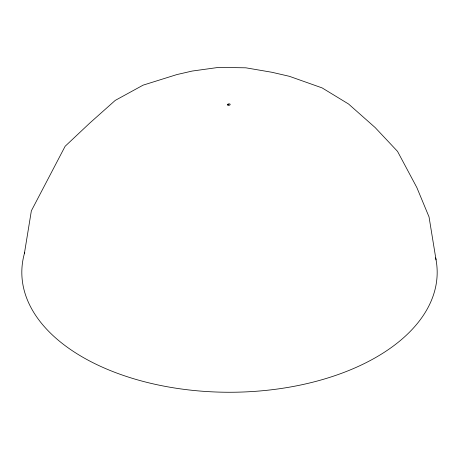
<?xml version="1.0" encoding="UTF-8"?>
<svg xmlns="http://www.w3.org/2000/svg" width="459" height="459" viewBox="0 0 459 459"><rect width="100%" height="100%" fill="white"/><g stroke="black" fill="none" stroke-linecap="round" stroke-linejoin="round"><path stroke-width="0.69" d="M24.39 253.552L31.355 210.819L65.132 146.272L89.694 123.15L115.243 100.401L143.105 85.15L176.853 74.582L192.195 71.053L218.65 67.393L245.846 67.812L271.923 72.275L289.377 76.309L322.103 87.898L348.519 103.981L375.129 127.533L397.528 151.378L416.829 187.519L429.039 216.923L436.05 259.874M227.475 104.721L227.675 104.331A1.36 0.74 -8.6 0 1 229.81 103.992A1.36 0.74 -8.6 0 1 229.46 105.191A1.36 0.74 -8.6 0 1 227.509 104.91L228.823 104.606L227.601 104.434M435.654 257.86A207.68 119.902 0 0 1 224.612 392.227A207.68 119.902 0 0 1 24.757 252.272"/></g></svg>
